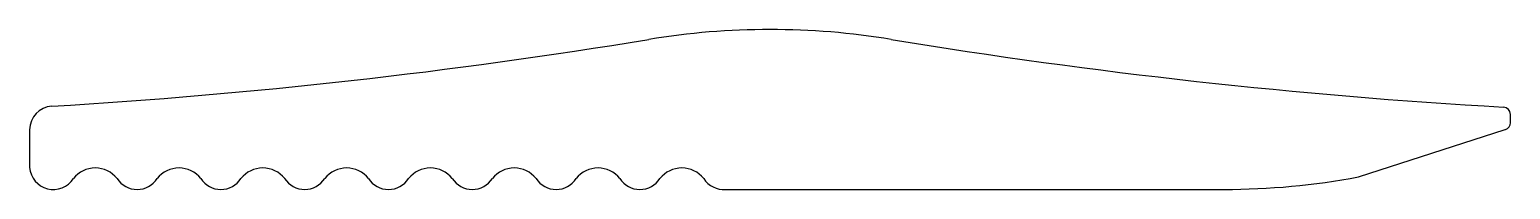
# Model space of a CAD drawing. Header units: inches. Extents: x -20.6 to 30.2, y 4.2 to 9.7.
import ezdxf

# ---------------------------------------------------------------- set-up
doc = ezdxf.new("R2010")
doc.units = ezdxf.units.IN
doc.header["$MEASUREMENT"] = 0

msp = doc.modelspace()

# ---------------------------------------------------------------- linework, layer by layer
at = {"color": 6}
for p, q in [((30.18, 6.514), (30.18, 6.8)), ((-20.62, 6.272), (-20.62, 4.968)), ((24.967, 4.648), (30.006, 6.276)), ((3.255, 4.218), (20.352, 4.218))]:
    msp.add_line(p, q, dxfattribs=at)
for centre, radius, start, end in [((4.78, -15.858), 25.577, 80.6452, 99.3548), ((-31.887, 206.718), 200, 273.44789, 279.35478), ((41.446, 206.718), 200, 260.64522, 266.70296), ((-19.81, 6.272), 0.81, 93.4479, 180), ((29.93, 6.8), 0.25, 0, 86.703), ((29.93, 6.514), 0.25, 287.8995, 0), ((-19.808, 5.031), 0.815, 184.3987, 327.5288), ((-18.37, 3.999), 0.957, 38.388, 141.612), ((-16.933, 5.031), 0.815, 212.4712, 327.5288), ((-15.495, 3.999), 0.957, 38.388, 141.612), ((-14.058, 5.031), 0.815, 212.4712, 327.5288), ((-12.62, 3.999), 0.957, 38.388, 141.612), ((-11.183, 5.031), 0.815, 212.4712, 327.5288), ((-9.745, 3.999), 0.957, 38.388, 141.612), ((-8.308, 5.031), 0.815, 212.4712, 327.5288), ((-6.87, 3.999), 0.957, 38.388, 141.612), ((-5.433, 5.031), 0.815, 212.4712, 327.5288), ((-3.995, 3.999), 0.957, 38.388, 141.612), ((-2.558, 5.031), 0.815, 212.4712, 327.5288), ((-1.12, 3.999), 0.957, 38.388, 141.612), ((0.317, 5.031), 0.815, 212.4712, 327.5288), ((1.755, 3.999), 0.957, 38.388, 141.612), ((3.192, 5.031), 0.815, 212.4712, 274.3987), ((20.352, 29.218), 25, 270, 280.6385)]:
    msp.add_arc(centre, radius, start, end, dxfattribs=at)

doc.saveas('drawing.dxf')
